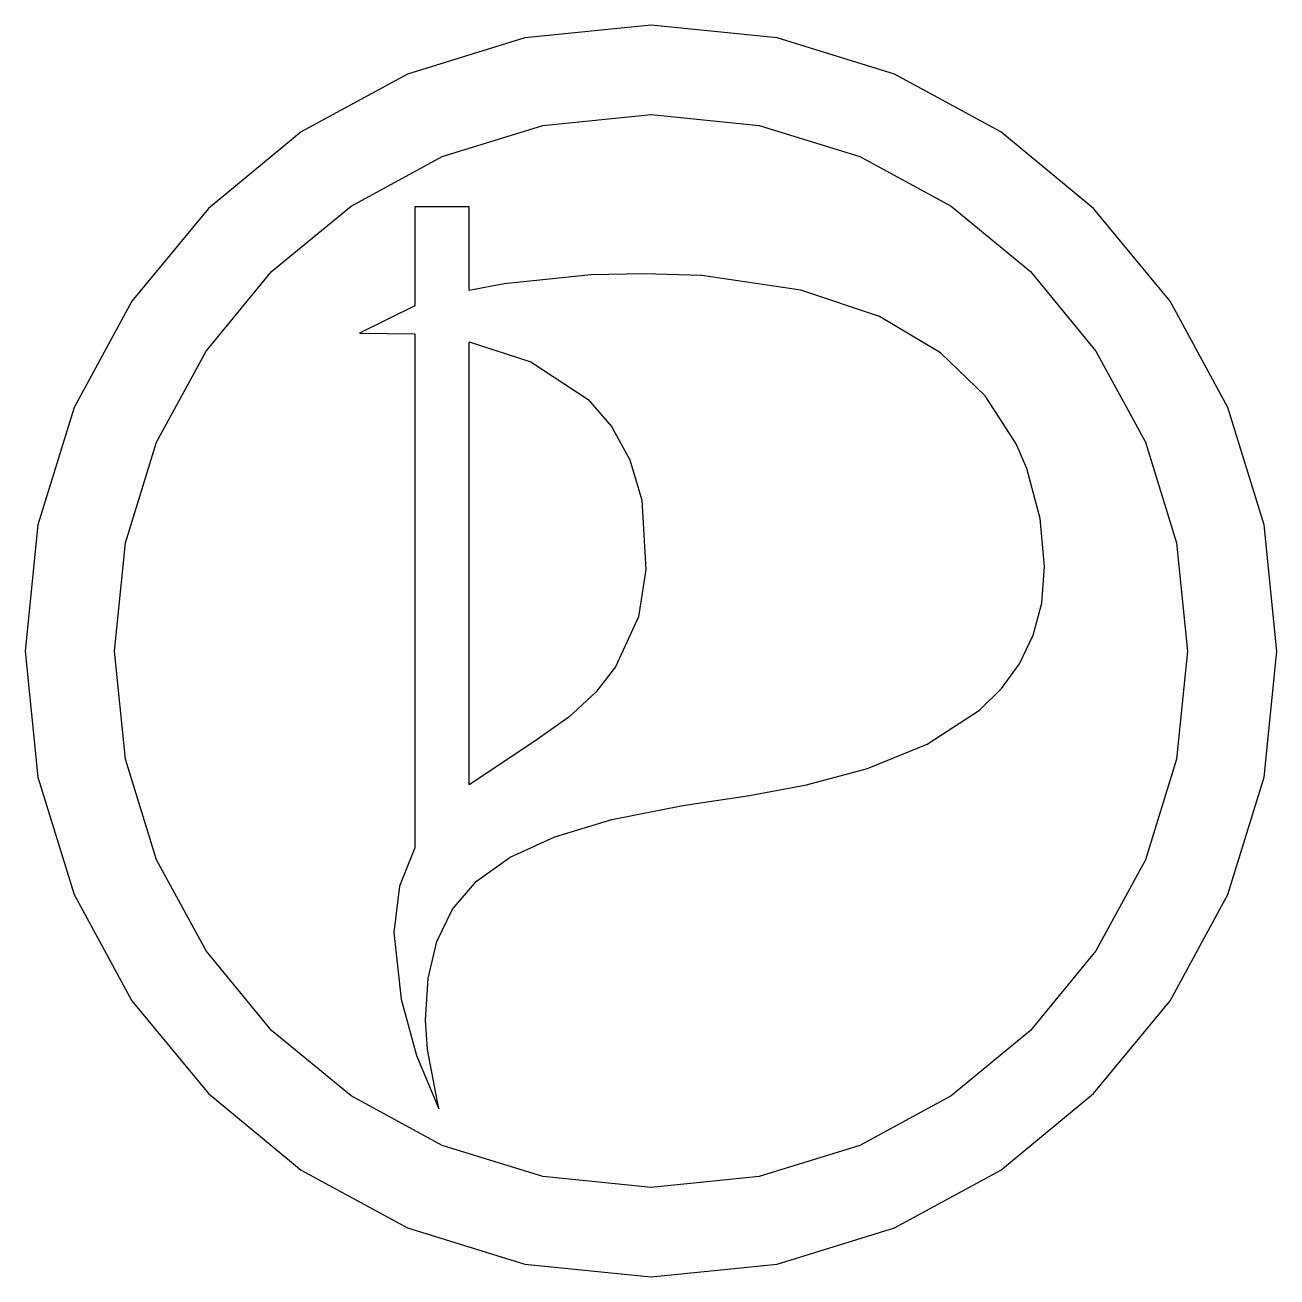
# Model space of a CAD drawing. Extents: x 0 to 50, y 0.2 to 50.2.
import ezdxf

# ---------------------------------------------------------------- set-up
doc = ezdxf.new("R2010")
doc.units = 0
doc.layers.get('0').update_dxf_attribs({"linetype": 'CONTINUOUS'})

msp = doc.modelspace()

# ---------------------------------------------------------------- linework, layer by layer
at = {"color": 7}
for points in [[(19.949212, 49.728426), (15.256279, 48.271728), (11.009555, 45.966757), (7.309558, 42.914038), (4.256807, 39.214088), (1.951819, 34.967448), (0.495113, 30.274617), (-0.012793, 25.236126), (0.495113, 20.197796), (1.951819, 15.505107), (4.256807, 11.25858), (7.309558, 7.558731), (11.009555, 4.506018), (15.256279, 2.201024), (19.949212, 0.744221), (24.987837, 0.236137), (30.026046, 0.744024), (34.718667, 2.20077), (38.965166, 4.505736), (42.665012, 7.558477), (45.717674, 11.25841), (48.022614, 15.505016), (49.479302, 20.197768), (49.987206, 25.236126), (49.479302, 30.274617), (48.022614, 34.967448), (45.717674, 39.214088), (42.665012, 42.914038), (38.965166, 45.966757), (34.718667, 48.271728), (30.026046, 49.728426), (24.987837, 50.236336), (19.949212, 49.728426)], [(20.66935, 4.243156), (16.647026, 5.491735), (13.007054, 7.467432), (9.835623, 10.084027), (7.218921, 13.25533), (5.243139, 16.895206), (3.994464, 20.917457), (3.559086, 25.235917), (3.994464, 29.554645), (5.243139, 33.577088), (7.218921, 37.217066), (9.835623, 40.388448), (13.007054, 43.005057), (16.647026, 44.980737), (20.66935, 46.229328), (24.987837, 46.664667), (29.306607, 46.229316), (33.329025, 44.980706), (36.968949, 43.004998), (40.140235, 40.388366), (42.756743, 37.216976), (44.732329, 33.576998), (45.98085, 29.554586), (46.416169, 25.235917), (45.980793, 20.917398), (44.732242, 16.895116), (42.75665, 13.255245), (40.140156, 10.083942), (36.968893, 7.467376), (33.328997, 5.491707), (29.306599, 4.243128), (24.987837, 3.8078), (20.66935, 4.243156)], [(22.601621, 40.254136), (19.116355, 39.899577), (17.721028, 39.634966), (17.721028, 42.970818), (15.556062, 42.970818), (15.556062, 39.023698), (13.348679, 37.932596), (15.556062, 37.905107), (15.556062, 17.379937), (14.949042, 15.838708), (14.722833, 13.990519), (15.002641, 11.32778), (15.618218, 9.082533), (16.513602, 6.953646), (16.060832, 9.325329), (15.981912, 10.492544), (16.091553, 12.158784), (16.431606, 13.63029), (17.054679, 14.919569), (18.013379, 16.039167), (19.360311, 17.001587), (21.148083, 17.819349), (23.429302, 18.504968), (26.256575, 19.070959), (28.919833, 19.464388), (31.202881, 19.888548), (33.639548, 20.541808), (36.013477, 21.50954), (38.108314, 22.877118), (38.98346, 23.737529), (39.707699, 24.72991), (40.253985, 25.864937), (40.595271, 27.153287), (40.704519, 28.605628), (40.530839, 30.530409), (39.99451, 32.523299), (39.565546, 33.513997), (38.336412, 35.421368), (36.546183, 37.146618), (34.115474, 38.589657), (30.964911, 39.650378), (27.015112, 40.228699), (24.715694, 40.305647), (22.601621, 40.254136)], [(17.721028, 19.886497), (17.721028, 37.588818), (20.191258, 36.781197), (22.472798, 35.278987), (23.412279, 34.202137), (24.147958, 32.873297), (24.627621, 31.266366), (24.778399, 28.485466), (24.485226, 26.601466), (23.573263, 24.605077), (22.779109, 23.594837), (21.702902, 22.592638), (20.302193, 21.610488), (17.721028, 19.886497)]]:
    msp.add_lwpolyline(points, dxfattribs=at)

doc.saveas('drawing.dxf')
